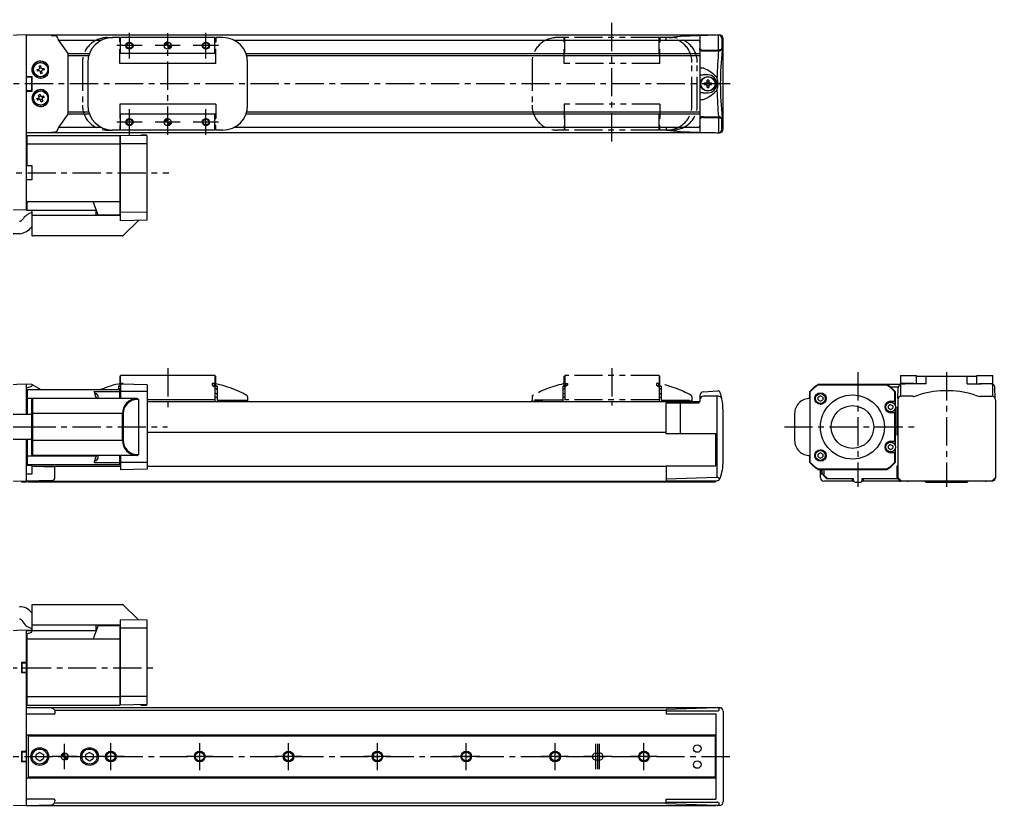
# Model space of a CAD drawing. Extents: x 0 to 839, y -8 to 442.
# Drawn here: x 290 to 839, y 0 to 442 of the extents above; entities that cross this region are included whole.
import ezdxf

# ---------------------------------------------------------------- set-up
doc = ezdxf.new("R2010")
doc.units = 0
doc.header["$LTSCALE"] = 0.5
doc.linetypes.add('CENTER', pattern=[50.8, 31.75, -6.35, 6.35, -6.35])
doc.linetypes.add('PHANTOM', pattern=[63.5, 31.75, -6.35, 6.35, -6.35, 6.35, -6.35])
for name, color, linetype in [('MSM_CENTER', 1, 'CENTER'), ('MSM_CONTINUOUS', 7, 'CONTINUOUS'), ('MSM_IMAGINARY', 6, 'PHANTOM'), ('MSM_NARROW', 5, 'CONTINUOUS')]:
    doc.layers.add(name, color=color, linetype=linetype)

# ---------------------------------------------------------------- blocks, each defined once
blk = doc.blocks.new('*U52')
at = {"layer": 'MSM_CONTINUOUS', "linetype": 'CONTINUOUS'}
for p, q in [((373.17, 427.34), (373.17, 426.72)), ((373.17, 426.72), (373.17, 426.17)), ((373.17, 426.17), (373.17, 425.72)), ((373.17, 425.72), (373.17, 425.44)), ((373.78, 425.44), (373.17, 425.34)), ((373.17, 425.34), (373.17, 425.44)), ((374.34, 425.72), (373.78, 425.44)), ((374.78, 426.17), (374.34, 425.72)), ((375.07, 426.72), (374.78, 426.17)), ((375.17, 427.34), (375.07, 426.72))]:
    blk.add_line(p, q, dxfattribs=at)
for points in [[(373.17, 427.34), (373.17, 426.72), (375.07, 426.72)], [(373.17, 426.72), (373.17, 426.17), (374.78, 426.17)], [(373.17, 426.17), (373.17, 425.72), (374.34, 425.72)], [(373.17, 425.72), (373.17, 425.44), (373.78, 425.44)]]:
    blk.add_solid(points, dxfattribs=at)
at = {"layer": 'MSM_CONTINUOUS', "linetype": 'CONTINUOUS', "extrusion": (0, 0, -1)}
for points in [[(-373.17, 427.34), (-375.17, 427.34), (-375.07, 426.72)], [(-373.17, 426.72), (-375.07, 426.72), (-374.78, 426.17)], [(-373.17, 426.17), (-374.78, 426.17), (-374.34, 425.72)], [(-373.17, 425.72), (-374.34, 425.72), (-373.78, 425.44)], [(-373.17, 425.44), (-373.78, 425.44), (-373.17, 425.34)]]:
    blk.add_solid(points, dxfattribs=at)
blk = doc.blocks.new('*U53')
at = {"layer": 'MSM_CONTINUOUS', "linetype": 'CONTINUOUS'}
for p, q in [((371.55, 428.52), (371.26, 427.96)), ((371.99, 428.96), (371.55, 428.52)), ((372.55, 429.25), (371.99, 428.96)), ((373.17, 429.34), (372.55, 429.25)), ((373.17, 429.25), (373.17, 429.34)), ((373.17, 429.25), (373.17, 428.96)), ((373.17, 428.96), (373.17, 428.52)), ((373.17, 428.52), (373.17, 427.96)), ((371.26, 427.96), (371.17, 427.34)), ((373.17, 427.96), (373.17, 427.34))]:
    blk.add_line(p, q, dxfattribs=at)
for points in [[(371.55, 428.52), (371.26, 427.96), (373.17, 427.96)], [(371.99, 428.96), (371.55, 428.52), (373.17, 428.52)], [(372.55, 429.25), (371.99, 428.96), (373.17, 428.96)], [(373.17, 429.34), (372.55, 429.25), (373.17, 429.25)], [(371.26, 427.96), (371.17, 427.34), (373.17, 427.34)]]:
    blk.add_solid(points, dxfattribs=at)
at = {"layer": 'MSM_CONTINUOUS', "linetype": 'CONTINUOUS', "extrusion": (0, 0, -1)}
for points in [[(-371.55, 428.52), (-373.17, 428.52), (-373.17, 427.96)], [(-371.99, 428.96), (-373.17, 428.96), (-373.17, 428.52)], [(-372.55, 429.25), (-373.17, 429.25), (-373.17, 428.96)], [(-371.26, 427.96), (-373.17, 427.96), (-373.17, 427.34)]]:
    blk.add_solid(points, dxfattribs=at)
blk = doc.blocks.new('*U54')
at = {"layer": 'MSM_CONTINUOUS', "linetype": 'CONTINUOUS'}
for p, q in [((371.26, 384.96), (371.17, 384.34)), ((371.55, 385.52), (371.26, 384.96)), ((371.99, 385.96), (371.55, 385.52)), ((372.55, 386.25), (371.99, 385.96)), ((373.17, 386.34), (372.55, 386.25)), ((373.17, 386.25), (373.17, 386.34)), ((373.17, 386.25), (373.17, 385.96)), ((373.17, 385.96), (373.17, 385.52)), ((373.17, 385.52), (373.17, 384.96)), ((373.17, 384.96), (373.17, 384.34))]:
    blk.add_line(p, q, dxfattribs=at)
for points in [[(371.26, 384.96), (371.17, 384.34), (373.17, 384.34)], [(371.55, 385.52), (371.26, 384.96), (373.17, 384.96)], [(371.99, 385.96), (371.55, 385.52), (373.17, 385.52)], [(372.55, 386.25), (371.99, 385.96), (373.17, 385.96)], [(373.17, 386.34), (372.55, 386.25), (373.17, 386.25)]]:
    blk.add_solid(points, dxfattribs=at)
at = {"layer": 'MSM_CONTINUOUS', "linetype": 'CONTINUOUS', "extrusion": (0, 0, -1)}
for points in [[(-371.26, 384.96), (-373.17, 384.96), (-373.17, 384.34)], [(-371.55, 385.52), (-373.17, 385.52), (-373.17, 384.96)], [(-371.99, 385.96), (-373.17, 385.96), (-373.17, 385.52)], [(-372.55, 386.25), (-373.17, 386.25), (-373.17, 385.96)]]:
    blk.add_solid(points, dxfattribs=at)
blk = doc.blocks.new('*U55')
at = {"layer": 'MSM_CONTINUOUS', "linetype": 'CONTINUOUS'}
for p, q in [((373.17, 384.34), (373.17, 383.72)), ((373.17, 383.72), (373.17, 383.17)), ((373.17, 383.17), (373.17, 382.72)), ((373.17, 382.72), (373.17, 382.44)), ((373.78, 382.44), (373.17, 382.34)), ((373.17, 382.34), (373.17, 382.44)), ((374.34, 382.72), (373.78, 382.44)), ((374.78, 383.17), (374.34, 382.72)), ((375.07, 383.72), (374.78, 383.17)), ((375.17, 384.34), (375.07, 383.72))]:
    blk.add_line(p, q, dxfattribs=at)
for points in [[(373.17, 384.34), (373.17, 383.72), (375.07, 383.72)], [(373.17, 383.72), (373.17, 383.17), (374.78, 383.17)], [(373.17, 383.17), (373.17, 382.72), (374.34, 382.72)], [(373.17, 382.72), (373.17, 382.44), (373.78, 382.44)]]:
    blk.add_solid(points, dxfattribs=at)
at = {"layer": 'MSM_CONTINUOUS', "linetype": 'CONTINUOUS', "extrusion": (0, 0, -1)}
for points in [[(-373.17, 384.34), (-375.17, 384.34), (-375.07, 383.72)], [(-373.17, 383.72), (-375.07, 383.72), (-374.78, 383.17)], [(-373.17, 383.17), (-374.78, 383.17), (-374.34, 382.72)], [(-373.17, 382.72), (-374.34, 382.72), (-373.78, 382.44)], [(-373.17, 382.44), (-373.78, 382.44), (-373.17, 382.34)]]:
    blk.add_solid(points, dxfattribs=at)
blk = doc.blocks.new('*U56')
at = {"layer": 'MSM_CONTINUOUS', "linetype": 'CONTINUOUS'}
for p, q in [((313.26, 28.12), (313.17, 27.5)), ((313.55, 28.68), (313.26, 28.12)), ((313.99, 29.12), (313.55, 28.68)), ((314.55, 29.4), (313.99, 29.12)), ((315.17, 29.5), (314.55, 29.4)), ((315.17, 29.4), (315.17, 29.5)), ((315.17, 29.4), (315.17, 29.12)), ((315.17, 29.12), (315.17, 28.68)), ((315.17, 28.68), (315.17, 28.12)), ((315.17, 28.12), (315.17, 27.5))]:
    blk.add_line(p, q, dxfattribs=at)
for points in [[(313.26, 28.12), (313.17, 27.5), (315.17, 27.5)], [(313.55, 28.68), (313.26, 28.12), (315.17, 28.12)], [(313.99, 29.12), (313.55, 28.68), (315.17, 28.68)], [(314.55, 29.4), (313.99, 29.12), (315.17, 29.12)], [(315.17, 29.5), (314.55, 29.4), (315.17, 29.4)]]:
    blk.add_solid(points, dxfattribs=at)
at = {"layer": 'MSM_CONTINUOUS', "linetype": 'CONTINUOUS', "extrusion": (0, 0, -1)}
for points in [[(-313.26, 28.12), (-315.17, 28.12), (-315.17, 27.5)], [(-313.55, 28.68), (-315.17, 28.68), (-315.17, 28.12)], [(-313.99, 29.12), (-315.17, 29.12), (-315.17, 28.68)], [(-314.55, 29.4), (-315.17, 29.4), (-315.17, 29.12)]]:
    blk.add_solid(points, dxfattribs=at)
blk = doc.blocks.new('*U57')
at = {"layer": 'MSM_CONTINUOUS', "linetype": 'CONTINUOUS'}
for p, q in [((315.17, 27.5), (315.17, 26.88)), ((317.17, 27.5), (317.07, 26.88)), ((315.17, 26.88), (315.17, 26.32)), ((315.17, 26.32), (315.17, 25.88)), ((315.17, 25.88), (315.17, 25.6)), ((315.78, 25.6), (315.17, 25.5)), ((315.17, 25.5), (315.17, 25.6)), ((316.34, 25.88), (315.78, 25.6)), ((316.78, 26.32), (316.34, 25.88)), ((317.07, 26.88), (316.78, 26.32))]:
    blk.add_line(p, q, dxfattribs=at)
for points in [[(315.17, 27.5), (315.17, 26.88), (317.07, 26.88)], [(315.17, 26.88), (315.17, 26.32), (316.78, 26.32)], [(315.17, 26.32), (315.17, 25.88), (316.34, 25.88)], [(315.17, 25.88), (315.17, 25.6), (315.78, 25.6)]]:
    blk.add_solid(points, dxfattribs=at)
at = {"layer": 'MSM_CONTINUOUS', "linetype": 'CONTINUOUS', "extrusion": (0, 0, -1)}
for points in [[(-315.17, 27.5), (-317.17, 27.5), (-317.07, 26.88)], [(-315.17, 26.88), (-317.07, 26.88), (-316.78, 26.32)], [(-315.17, 26.32), (-316.78, 26.32), (-316.34, 25.88)], [(-315.17, 25.88), (-316.34, 25.88), (-315.78, 25.6)], [(-315.17, 25.6), (-315.78, 25.6), (-315.17, 25.5)]]:
    blk.add_solid(points, dxfattribs=at)

msp = doc.modelspace()

# ---------------------------------------------------------------- linework, layer by layer
at = {"layer": 'MSM_CENTER'}
for p, q in [((623.17, 373.42), (623.17, 442.01)), ((351.67, 420.16), (351.67, 434.52)), ((373.17, 377.16), (373.17, 434.42)), ((394.67, 420.16), (394.67, 434.52)), ((358.85, 427.34), (344.49, 427.34)), ((380.25, 427.34), (366.09, 427.34)), ((401.85, 427.34), (387.49, 427.34)), ((689.64, 405.84), (270.25, 405.84)), ((351.67, 377.16), (351.67, 391.52)), ((394.67, 377.16), (394.67, 391.52)), ((358.85, 384.34), (344.49, 384.34)), ((380.25, 384.34), (366.09, 384.34)), ((401.85, 384.34), (387.49, 384.34)), ((268.87, 355.84), (373.79, 355.84)), ((373.17, 245.85), (373.17, 224.08)), ((623.17, 245.85), (623.17, 224.89)), ((761.45, 243.72), (761.45, 179.17)), ((811.45, 243.72), (811.45, 179.17)), ((268.87, 212.85), (372.99, 212.85)), ((720.17, 212.85), (795.65, 212.85)), ((266.33, 77.49), (366.5, 77.49)), ((315.17, 20.42), (315.17, 34.58)), ((341.17, 19.92), (341.17, 35.08)), ((391.17, 19.92), (391.17, 35.08)), ((441.17, 19.92), (441.17, 35.08)), ((491.17, 19.92), (491.17, 35.08)), ((541.17, 19.92), (541.17, 35.08)), ((591.17, 19.92), (591.17, 35.08)), ((614.17, 20.42), (614.17, 34.58)), ((615.17, 20.42), (615.17, 34.58)), ((616.17, 20.42), (616.17, 34.58)), ((641.17, 19.92), (641.17, 35.08)), ((267.12, 27.5), (689.69, 27.5)), ((322.25, 27.5), (308.09, 27.5)), ((348.75, 27.5), (333.59, 27.5)), ((398.75, 27.5), (383.59, 27.5)), ((448.75, 27.5), (433.59, 27.5)), ((498.75, 27.5), (483.59, 27.5)), ((548.75, 27.5), (533.59, 27.5)), ((598.75, 27.5), (583.59, 27.5)), ((621.25, 27.5), (607.09, 27.5)), ((623.25, 27.5), (609.09, 27.5)), ((648.75, 27.5), (633.59, 27.5))]:
    msp.add_line(p, q, dxfattribs=at)
at = {"layer": 'MSM_CONTINUOUS'}
for p, q in [((293.67, 433.34), (274.63, 432.84)), ((293.67, 433.34), (681.67, 433.34)), ((307.63, 432.98), (293.67, 433.34)), ((293.67, 334.83), (293.67, 433.34)), ((307.63, 432.98), (309.63, 432.83)), ((311.77, 430.34), (311.92, 430.01)), ((311.77, 430.34), (335.86, 430.34)), ((311.92, 430.01), (317.04, 422.84)), ((346.17, 431.84), (342.17, 431.84)), ((346.17, 429.34), (346.17, 431.84)), ((346.17, 430.34), (346.67, 430.34)), ((346.67, 429.34), (346.17, 429.34)), ((399.67, 431.84), (346.67, 431.84)), ((346.67, 422.84), (346.67, 431.84)), ((399.67, 422.84), (399.67, 431.84)), ((399.67, 430.34), (400.17, 430.34)), ((400.17, 429.34), (399.67, 429.34)), ((404.17, 431.84), (400.17, 431.84)), ((400.17, 431.84), (400.17, 429.34)), ((410.47, 430.34), (671.67, 430.34)), ((653.67, 431.93), (661.67, 432.63)), ((653.67, 430.34), (653.67, 431.93)), ((661.67, 432.63), (682.17, 433.34)), ((672.67, 433.01), (672.67, 378.67)), ((681.67, 433.34), (681.67, 433.33)), ((682.17, 433.34), (683.06, 433.34)), ((683.06, 433.34), (683.67, 433.34)), ((683.06, 424.85), (683.06, 433.34)), ((685.02, 431.34), (685.02, 425.67)), ((685.67, 380.34), (685.67, 431.34)), ((346.17, 417.34), (346.17, 425.34)), ((346.17, 425.34), (346.67, 425.34)), ((399.67, 425.34), (400.17, 425.34)), ((400.17, 417.34), (400.17, 425.34)), ((672.67, 424.97), (672.67, 425.67)), ((674.67, 424.84), (682.93, 424.84)), ((674.67, 424.45), (683.02, 424.45)), ((682.93, 424.84), (683.06, 424.85)), ((683.11, 424.45), (683.02, 424.45)), ((317.04, 422.84), (329.09, 422.84)), ((317.05, 422.84), (317.05, 388.84)), ((317.06, 422.84), (317.06, 417.84)), ((317.06, 421.84), (328.75, 421.84)), ((317.07, 417.84), (317.06, 417.84)), ((317.07, 417.84), (317.07, 393.84)), ((328.17, 417.84), (328.17, 393.84)), ((400.17, 422.84), (346.17, 422.84)), ((417.24, 422.84), (672.67, 422.84)), ((417.58, 421.84), (672.67, 421.84)), ((418.17, 393.84), (418.17, 417.84)), ((299.56, 413.98), (301.06, 414.25)), ((301.25, 413.24), (299.75, 412.96)), ((300.69, 413.14), (300.5, 414.15)), ((300.78, 415.76), (301.06, 414.25)), ((300.96, 414.82), (301.97, 415.01)), ((301.25, 413.24), (301.53, 411.74)), ((302.37, 412.87), (301.36, 412.68)), ((302.08, 414.44), (301.8, 415.95)), ((302.08, 414.44), (303.58, 414.72)), ((303.77, 413.71), (302.27, 413.43)), ((302.55, 411.93), (302.27, 413.43)), ((302.64, 414.55), (302.83, 413.54)), ((306.19, 412.4), (306.19, 415.28)), ((400.17, 417.34), (346.17, 417.34)), ((293.67, 409.97), (296.92, 409.97)), ((293.67, 409.84), (296.67, 409.84)), ((296.67, 409.84), (296.79, 409.97)), ((296.67, 409.84), (296.67, 401.84)), ((296.79, 401.71), (296.79, 409.97)), ((296.92, 401.71), (296.92, 409.97)), ((672.67, 410.84), (674.49, 410.84)), ((677.17, 410.84), (674.49, 410.84)), ((676.65, 406.36), (676.65, 407.89)), ((676.65, 406.93), (677.68, 406.93)), ((677.68, 407.89), (677.68, 406.36)), ((296.67, 401.84), (293.67, 401.84)), ((293.67, 401.71), (296.92, 401.71)), ((296.67, 401.84), (296.79, 401.71)), ((675.12, 406.36), (676.65, 406.36)), ((676.65, 405.33), (675.12, 405.33)), ((676.08, 405.33), (676.08, 406.36)), ((676.65, 403.8), (676.65, 405.33)), ((677.68, 404.75), (676.65, 404.75)), ((677.68, 406.36), (679.21, 406.36)), ((679.21, 405.33), (677.68, 405.33)), ((677.68, 405.33), (677.68, 403.8)), ((678.25, 406.36), (678.25, 405.33)), ((299.58, 397.53), (300.99, 398.12)), ((301.39, 397.17), (299.98, 396.58)), ((300.99, 398.12), (300.4, 399.53)), ((300.86, 396.95), (300.46, 397.9)), ((300.77, 398.65), (301.72, 399.05)), ((301.35, 399.93), (301.94, 398.52)), ((301.98, 395.76), (301.39, 397.17)), ((302.56, 397.04), (301.61, 396.64)), ((301.94, 398.52), (303.35, 399.1)), ((303.75, 398.15), (302.34, 397.57)), ((302.34, 397.57), (302.93, 396.16)), ((302.47, 398.74), (302.87, 397.79)), ((306.19, 396.56), (306.19, 399.13)), ((674.49, 400.84), (672.67, 400.84)), ((674.49, 400.84), (677.17, 400.84)), ((317.06, 393.84), (317.06, 388.84)), ((317.06, 393.84), (317.07, 393.84)), ((400.17, 394.34), (346.17, 394.34)), ((346.17, 394.34), (346.17, 386.34)), ((400.17, 394.34), (400.17, 386.34)), ((317.04, 388.84), (311.92, 381.68)), ((329.09, 388.84), (317.04, 388.84)), ((317.06, 389.04), (317.05, 389.04)), ((328.75, 389.84), (317.06, 389.84)), ((400.17, 388.84), (346.17, 388.84)), ((346.17, 386.34), (346.67, 386.34)), ((346.67, 379.84), (346.67, 388.84)), ((399.67, 379.84), (399.67, 388.84)), ((399.67, 386.34), (400.17, 386.34)), ((672.67, 388.84), (417.24, 388.84)), ((672.67, 389.84), (417.58, 389.84)), ((596.67, 388.84), (596.17, 388.84)), ((650.17, 388.84), (649.67, 388.84)), ((674.67, 387.23), (683.02, 387.23)), ((674.67, 386.84), (682.93, 386.84)), ((682.93, 386.84), (683.06, 386.84)), ((682.93, 386.84), (683.06, 386.84)), ((683.11, 387.23), (683.02, 387.23)), ((683.06, 386.84), (683.06, 378.34)), ((685.02, 380.34), (685.02, 386.01)), ((335.86, 381.34), (311.72, 381.34)), ((346.17, 379.84), (342.17, 379.84)), ((346.67, 382.34), (346.17, 382.34)), ((346.17, 382.34), (346.17, 379.84)), ((346.67, 381.34), (346.17, 381.34)), ((399.67, 379.84), (346.67, 379.84)), ((400.17, 382.34), (399.67, 382.34)), ((400.17, 381.34), (399.67, 381.34)), ((400.17, 379.84), (400.17, 382.34)), ((404.17, 379.84), (400.17, 379.84)), ((671.67, 381.34), (410.47, 381.34)), ((653.67, 381.34), (653.67, 379.76)), ((653.67, 379.76), (661.67, 379.06)), ((661.67, 379.06), (682.17, 378.34)), ((293.67, 378.34), (307.72, 378.71)), ((681.67, 378.34), (293.67, 378.34)), ((294.17, 376.84), (293.67, 376.34)), ((294.17, 359.84), (294.17, 376.84)), ((294.17, 376.84), (346.17, 376.84)), ((307.72, 378.71), (309.63, 378.85)), ((346.17, 376.84), (346.17, 332.04)), ((346.67, 376.34), (346.17, 376.84)), ((361.67, 376.58), (346.67, 376.84)), ((346.67, 328.84), (346.67, 376.84)), ((358.17, 376.69), (358.17, 377.09)), ((358.17, 377.09), (361.17, 377.09)), ((361.17, 376.63), (361.17, 377.09)), ((361.67, 329.1), (361.67, 376.58)), ((681.67, 378.34), (681.67, 378.36)), ((682.17, 378.34), (683.06, 378.34)), ((683.06, 378.34), (683.67, 378.34)), ((294.17, 372.01), (293.67, 371.84)), ((294.17, 372.01), (346.17, 372.01)), ((346.67, 371.84), (346.17, 372.01)), ((361.67, 372.04), (346.67, 372.12)), ((293.67, 359.84), (296.67, 359.84)), ((296.67, 359.84), (296.67, 351.84)), ((296.67, 351.84), (293.67, 351.84)), ((293.67, 334.83), (274.63, 335.33)), ((294.17, 339.68), (293.67, 339.85)), ((293.67, 335.34), (294.17, 334.84)), ((294.17, 334.84), (294.17, 339.68)), ((294.17, 339.68), (346.17, 339.68)), ((334.07, 332.04), (331.29, 339.68)), ((346.17, 339.68), (346.67, 339.85)), ((293.67, 334.83), (294.17, 334.84)), ((294.17, 334.84), (333.05, 334.84)), ((296.67, 334.34), (296.67, 320.84)), ((346.67, 331.83), (297.17, 331.83)), ((332.67, 334.84), (332.67, 331.83)), ((346.17, 332.04), (334.07, 332.04)), ((346.67, 332.54), (346.17, 332.04)), ((361.67, 333.64), (346.67, 333.56)), ((361.67, 329.1), (346.67, 328.84)), ((348.14, 320.49), (356.67, 329.02)), ((289.94, 321.54), (266.5, 321.54)), ((347.78, 320.34), (297.17, 320.34)), ((399.67, 241.85), (346.67, 241.85)), ((346.67, 237.27), (346.67, 241.85)), ((399.67, 241.85), (399.67, 237.27)), ((785.45, 241.85), (785.45, 230.09)), ((785.45, 241.85), (794.45, 241.85)), ((794.45, 237.17), (794.45, 241.85)), ((828.45, 241.35), (828.45, 241.85)), ((828.45, 241.85), (837.45, 241.85)), ((837.45, 230.09), (837.45, 241.85)), ((293.67, 236.85), (274.63, 236.35)), ((296.67, 236.77), (293.67, 236.85)), ((293.67, 219.85), (293.67, 236.85)), ((296.67, 236.77), (296.67, 235.85)), ((297.54, 236.34), (301.86, 233.85)), ((346.67, 241.35), (346.17, 241.35)), ((346.17, 241.35), (346.17, 235.64)), ((348.17, 237.35), (346.67, 237.35)), ((346.67, 236.85), (346.67, 228.85)), ((361.67, 236.59), (346.67, 236.85)), ((361.67, 236.59), (346.67, 236.85)), ((347.07, 237.12), (347.07, 236.84)), ((348.17, 236.82), (348.17, 237.35)), ((361.67, 236.59), (361.67, 189.11)), ((399.67, 237.35), (398.17, 237.35)), ((398.17, 237.35), (398.17, 236.35)), ((398.17, 236.35), (399.67, 235.48)), ((399.27, 237.12), (399.27, 236.64)), ((400.17, 241.35), (399.67, 241.35)), ((400.17, 235.64), (400.17, 241.35)), ((739.18, 236.85), (785.45, 236.85)), ((739.26, 236.59), (739.18, 236.85)), ((739.26, 236.59), (777.65, 236.59)), ((777.65, 236.59), (777.73, 236.85)), ((792.95, 237.35), (785.45, 237.35)), ((785.45, 236.35), (785.47, 236.35)), ((786.45, 237.17), (787.95, 237.17)), ((787.95, 237.17), (787.95, 237.32)), ((787.95, 237.32), (791.95, 237.32)), ((791.95, 237.32), (791.95, 237.31)), ((791.95, 237.31), (791.95, 237.17)), ((799.95, 237.17), (791.95, 237.17)), ((792.95, 237.17), (792.95, 237.35)), ((794.45, 241.35), (828.45, 241.35)), ((799.95, 237.17), (799.95, 241.35)), ((822.95, 237.17), (822.95, 241.35)), ((822.95, 237.17), (830.95, 237.17)), ((828.45, 237.17), (828.45, 241.35)), ((829.95, 237.35), (837.45, 237.35)), ((829.95, 237.17), (829.95, 237.35)), ((830.95, 237.32), (830.95, 237.31)), ((830.95, 237.32), (834.95, 237.32)), ((830.95, 237.31), (830.95, 237.17)), ((834.95, 237.31), (834.95, 237.32)), ((834.95, 237.17), (834.95, 237.31)), ((836.45, 237.17), (834.95, 237.17)), ((837.43, 236.35), (837.45, 236.35)), ((293.67, 234.85), (296.67, 235.85)), ((293.67, 233.35), (294.17, 233.85)), ((294.17, 233.85), (346.17, 233.85)), ((294.17, 233.85), (294.17, 219.85)), ((331.72, 232.86), (346.17, 232.86)), ((331.72, 232.86), (332.01, 232.31)), ((332.01, 232.31), (332.32, 231.92)), ((332.32, 231.92), (332.65, 231.69)), ((332.65, 231.69), (333.18, 231.62)), ((346.17, 235.85), (345.42, 235.85)), ((345.42, 235.85), (345.42, 233.85)), ((346.67, 233.35), (346.17, 233.85)), ((346.17, 228.85), (346.17, 233.85)), ((346.67, 232.49), (346.17, 232.86)), ((346.67, 233.35), (346.66, 233.35)), ((346.67, 233.35), (346.66, 233.35)), ((361.67, 232.74), (346.67, 232.85)), ((399.67, 235.74), (399.67, 227.15)), ((400.17, 231.65), (399.67, 231.83)), ((400.92, 235.85), (400.17, 235.85)), ((400.92, 235.85), (400.92, 227.85)), ((674.49, 232.55), (682.75, 233.27)), ((734.45, 228.85), (734.45, 232.84)), ((734.72, 232.74), (734.45, 232.84)), ((734.72, 192.95), (734.72, 232.74)), ((779.75, 235.35), (784.31, 235.35)), ((782.19, 232.74), (782.45, 232.85)), ((782.19, 232.74), (782.19, 227.35)), ((782.45, 232.85), (782.45, 225.24)), ((784.09, 228.88), (784.24, 234.9)), ((838.81, 228.88), (838.65, 234.9)), ((293.67, 228.84), (294.17, 229.01)), ((294.17, 229.01), (333.05, 229.01)), ((296.67, 197.35), (296.67, 228.35)), ((297.17, 228.85), (297.17, 196.85)), ((355.78, 228.85), (297.17, 228.85)), ((333.05, 229.01), (333.05, 228.85)), ((333.05, 229.01), (333.05, 228.85)), ((355.78, 228.85), (355.95, 228.85)), ((356.67, 228.35), (356.14, 228.35)), ((356.67, 228.35), (356.67, 197.35)), ((399.67, 228.15), (361.67, 228.15)), ((361.67, 227.15), (672.62, 227.15)), ((399.67, 229.65), (400.92, 229.65)), ((400.92, 227.85), (418.08, 227.85)), ((418.17, 227.35), (416.17, 227.35)), ((418.08, 227.35), (418.08, 227.85)), ((418.17, 229.77), (418.17, 227.35)), ((653.67, 208.95), (653.67, 226.45)), ((653.67, 226.45), (671.67, 226.45)), ((661.67, 208.95), (661.67, 226.45)), ((672.67, 230.56), (672.67, 227.45)), ((683.06, 230.15), (674.67, 230.15)), ((682.17, 228.15), (682.17, 184.52)), ((734.62, 197.35), (734.62, 228.35)), ((740.46, 230.33), (739.18, 229.59)), ((739.18, 228.11), (739.18, 229.59)), ((739.18, 228.11), (740.46, 227.37)), ((740.38, 225.6), (740.38, 225.65)), ((740.38, 225.65), (741.02, 225.65)), ((740.46, 230.33), (741.74, 229.59)), ((740.46, 227.37), (741.74, 228.11)), ((741.74, 229.59), (741.74, 228.11)), ((779.95, 225.58), (778.67, 224.84)), ((779.95, 227.35), (782.25, 227.35)), ((779.95, 225.58), (781.23, 224.84)), ((782.25, 227.35), (782.25, 225.61)), ((783.95, 228.15), (783.95, 184.61)), ((792.45, 230.15), (785.95, 230.15)), ((792.84, 229.76), (792.45, 230.15)), ((830.06, 229.76), (830.45, 230.15)), ((830.45, 230.15), (836.95, 230.15)), ((838.95, 228.15), (838.95, 184.35)), ((296.67, 219.85), (266.23, 219.85)), ((296.67, 220.35), (297.17, 220.35)), ((347.78, 220.35), (297.17, 220.35)), ((348.14, 220.35), (347.78, 220.35)), ((347.78, 205.35), (347.78, 220.35)), ((348.14, 220.35), (347.78, 220.35)), ((348.14, 220.35), (348.14, 205.35)), ((685.67, 193.65), (685.67, 222.15)), ((725.95, 220.35), (725.95, 205.35)), ((778.67, 223.36), (778.67, 224.84)), ((778.67, 223.36), (779.95, 222.62)), ((779.95, 222.62), (781.23, 223.36)), ((782.25, 220.85), (779.95, 220.85)), ((781.23, 224.84), (781.23, 223.36)), ((782.19, 220.85), (782.19, 204.85)), ((782.25, 222.59), (782.25, 220.85)), ((782.45, 222.95), (782.45, 202.74)), ((783.45, 223.85), (783.45, 208.35)), ((783.95, 223.85), (783.45, 223.85)), ((783.48, 223.65), (783.95, 223.65)), ((783.45, 217.85), (783.88, 217.42)), ((783.88, 217.42), (783.45, 217.42)), ((783.45, 215.28), (783.88, 215.28)), ((783.45, 214.85), (783.88, 215.28)), ((783.88, 215.28), (783.88, 217.42)), ((266.72, 212.85), (296.67, 212.85)), ((361.67, 209.85), (653.67, 209.85)), ((681.67, 208.95), (653.67, 208.95)), ((681.67, 190.95), (681.67, 208.95)), ((296.67, 205.85), (267.42, 205.85)), ((293.67, 181.85), (293.67, 205.85)), ((294.17, 205.85), (294.17, 191.85)), ((347.78, 205.35), (296.67, 205.35)), ((348.14, 205.35), (347.78, 205.35)), ((779.95, 204.85), (782.25, 204.85)), ((782.25, 204.85), (782.25, 203.11)), ((783.45, 208.35), (783.95, 208.35)), ((783.95, 208.65), (783.65, 208.35)), ((740.46, 198.33), (739.18, 197.59)), ((740.38, 200.05), (740.38, 200.1)), ((740.38, 200.05), (741.02, 200.05)), ((740.46, 198.33), (741.74, 197.59)), ((779.95, 203.08), (778.67, 202.34)), ((778.67, 200.86), (778.67, 202.34)), ((778.67, 200.86), (779.95, 200.12)), ((779.95, 203.08), (781.23, 202.34)), ((779.95, 200.12), (781.23, 200.86)), ((782.25, 198.35), (779.95, 198.35)), ((781.23, 202.34), (781.23, 200.86)), ((782.19, 198.35), (782.19, 192.95)), ((782.25, 200.09), (782.25, 198.35)), ((782.45, 200.45), (782.45, 192.85)), ((293.67, 196.86), (294.17, 196.68)), ((294.17, 191.85), (293.67, 192.35)), ((294.17, 196.68), (333.05, 196.68)), ((346.67, 196.85), (297.17, 196.85)), ((331.72, 192.83), (332.01, 193.38)), ((331.72, 192.83), (346.17, 192.83)), ((332.01, 193.38), (332.32, 193.78)), ((332.32, 193.78), (332.65, 194)), ((332.65, 194), (333.18, 194.07)), ((333.05, 196.85), (333.05, 196.68)), ((346.17, 191.85), (346.17, 196.85)), ((346.17, 192.83), (346.67, 193.21)), ((346.17, 191.85), (346.67, 192.35)), ((346.66, 192.34), (346.67, 192.34)), ((346.67, 196.85), (346.67, 188.85)), ((355.95, 196.85), (346.67, 196.85)), ((361.67, 192.95), (346.67, 192.85)), ((356.14, 197.35), (356.67, 197.35)), ((734.45, 192.86), (734.45, 196.85)), ((734.72, 192.95), (734.45, 192.86)), ((739.18, 196.11), (739.18, 197.59)), ((739.18, 196.11), (740.46, 195.37)), ((740.46, 195.37), (741.74, 196.11)), ((741.74, 197.59), (741.74, 196.11)), ((782.19, 192.95), (782.45, 192.85)), ((293.67, 191.76), (346.67, 191.76)), ((293.67, 191.35), (296.67, 191.35)), ((294.17, 191.85), (346.17, 191.85)), ((296.67, 191.35), (296.67, 186.35)), ((296.67, 190.85), (346.67, 190.85)), ((309.67, 190.23), (296.67, 190.57)), ((309.67, 183.85), (309.67, 190.23)), ((361.67, 189.11), (346.67, 188.85)), ((361.67, 190.85), (653.67, 190.85)), ((653.67, 190.95), (681.67, 190.95)), ((653.67, 190.95), (653.67, 182.65)), ((739.26, 189.11), (739.18, 188.85)), ((777.73, 188.85), (739.18, 188.85)), ((777.65, 189.11), (739.26, 189.11)), ((740.45, 184.35), (740.45, 188.85)), ((740.53, 188.85), (740.53, 186.35)), ((741.45, 186.35), (741.45, 188.85)), ((742.45, 188.85), (742.45, 185.85)), ((777.65, 189.11), (777.73, 188.85)), ((783.95, 190.85), (783.45, 190.85)), ((783.45, 190.85), (783.45, 183.85)), ((783.95, 190.65), (783.75, 190.85)), ((274.63, 182.85), (293.67, 182.35)), ((291.17, 181.85), (291.17, 182.41)), ((293.67, 181.85), (291.17, 181.85)), ((296.67, 186.35), (293.67, 186.35)), ((307.83, 182.72), (293.67, 182.35)), ((293.67, 182.35), (681.67, 182.35)), ((294.67, 181.85), (294.67, 182.35)), ((681.17, 181.85), (294.67, 181.85)), ((682.16, 184.52), (653.67, 183.52)), ((653.67, 182.65), (682.18, 182.65)), ((681.17, 182.35), (681.17, 181.85)), ((681.67, 182.35), (681.67, 182.65)), ((742.45, 186.35), (740.45, 186.35)), ((741.95, 186.35), (741.95, 185.85)), ((742.02, 185.92), (741.95, 185.85)), ((743.95, 183.85), (741.95, 185.85)), ((742.02, 185.92), (742.02, 186.35)), ((742.02, 185.92), (744.02, 183.92)), ((742.45, 185.85), (744.45, 183.85)), ((758.4, 182.35), (742.45, 182.35)), ((743.95, 183.85), (744.02, 183.92)), ((743.95, 183.85), (758.95, 183.85)), ((744.02, 183.92), (744.38, 183.92)), ((758.4, 183.85), (758.4, 182.35)), ((758.45, 182.42), (758.4, 182.35)), ((758.45, 183.85), (758.45, 182.42)), ((759.05, 182.42), (758.45, 182.42)), ((758.95, 183.85), (758.95, 182.85)), ((759.95, 181.85), (762.95, 181.85)), ((764.45, 182.42), (763.85, 182.42)), ((763.95, 183.85), (784.01, 183.85)), ((763.95, 182.85), (763.95, 183.85)), ((764.45, 183.85), (764.45, 182.42)), ((764.49, 182.35), (764.45, 182.42)), ((764.49, 182.35), (764.49, 183.85)), ((799.45, 182.35), (764.49, 182.35)), ((783.45, 184.35), (784.01, 183.85)), ((783.95, 184.61), (783.95, 184.52)), ((783.95, 184.52), (785.82, 182.65)), ((785.82, 182.65), (837.08, 182.65)), ((787.45, 182.35), (787.45, 182.65)), ((799.45, 182.25), (799.45, 182.65)), ((799.85, 181.85), (799.45, 182.25)), ((799.85, 181.85), (823.05, 181.85)), ((823.45, 182.25), (823.05, 181.85)), ((823.45, 182.25), (823.45, 182.65)), ((836.95, 182.35), (823.45, 182.35)), ((835.45, 182.65), (835.45, 182.35)), ((837.08, 182.65), (838.95, 184.52)), ((296.67, 112.49), (296.67, 98.49)), ((297.08, 112.99), (347.78, 112.99)), ((297.17, 113), (347.78, 113)), ((356.66, 104.31), (348.13, 112.84)), ((361.67, 104.23), (346.67, 104.49)), ((346.67, 56.49), (346.67, 104.49)), ((346.67, 101.49), (297.17, 101.49)), ((334.07, 101.29), (331.29, 93.65)), ((332.67, 101.49), (332.67, 98.49)), ((334.07, 101.29), (346.17, 101.29)), ((344.77, 101.29), (344.77, 101.49)), ((346.17, 101.29), (346.67, 100.79)), ((346.17, 101.29), (346.17, 56.49)), ((361.67, 99.69), (346.67, 99.77)), ((361.67, 56.75), (361.67, 104.23)), ((293.67, 98.5), (274.63, 98)), ((293.67, 0), (293.67, 98.5)), ((296.67, 98.42), (293.67, 98.5)), ((293.67, 96.5), (296.67, 97.5)), ((293.67, 93.48), (294.17, 93.65)), ((294.05, 98.49), (333.05, 98.49)), ((294.16, 98.49), (294.17, 98.49)), ((294.17, 56.49), (294.17, 96.67)), ((294.17, 93.65), (346.17, 93.65)), ((296.67, 97.5), (296.67, 98.42)), ((346.67, 93.48), (346.17, 93.65)), ((291.07, 80.5), (293.67, 80.55)), ((291.07, 74.5), (291.07, 80.5)), ((291.07, 79.99), (291.17, 79.99)), ((291.17, 80.5), (291.17, 74.5)), ((293.67, 80), (291.17, 80)), ((291.17, 74.99), (291.07, 74.99)), ((293.67, 74.45), (291.07, 74.5)), ((291.17, 75), (293.67, 75)), ((293.67, 61.5), (294.17, 61.33)), ((294.17, 61.33), (346.17, 61.33)), ((346.67, 61.5), (346.17, 61.33)), ((361.67, 61.29), (346.67, 61.21)), ((294.17, 56.49), (293.67, 56.99)), ((681.67, 55), (293.67, 55)), ((307.92, 54.63), (293.67, 55)), ((294.17, 56.49), (346.17, 56.49)), ((346.67, 56.99), (346.17, 56.49)), ((361.67, 56.75), (346.67, 56.49)), ((358.17, 56.24), (358.17, 56.69)), ((361.17, 56.24), (358.17, 56.24)), ((361.17, 56.24), (361.17, 56.74)), ((682.16, 55), (653.67, 54)), ((681.67, 54.98), (681.67, 55)), ((682.17, 55), (682.16, 55)), ((683.67, 55), (682.17, 55)), ((293.67, 51.5), (309.67, 51.5)), ((653.67, 53.5), (309.67, 53.5)), ((309.67, 53.5), (309.67, 51.5)), ((653.67, 54), (653.67, 51.5)), ((653.67, 53.13), (682.18, 53.13)), ((653.67, 51.5), (681.67, 51.5)), ((681.67, 51.5), (681.67, 3.5)), ((685.67, 53), (685.67, 2)), ((681.67, 39.5), (293.67, 39.5)), ((294.67, 39.5), (294.67, 15.5)), ((294.67, 39.1), (681.17, 39.1)), ((681.17, 39.5), (681.17, 15.5)), ((291.07, 30.5), (293.67, 30.55)), ((291.07, 24.5), (291.07, 30.5)), ((291.17, 30.5), (291.17, 24.5)), ((293.67, 30), (291.17, 30)), ((301.17, 29.86), (299.12, 28.68)), ((299.12, 26.32), (299.12, 28.68)), ((301.17, 29.86), (303.21, 28.68)), ((303.21, 28.68), (303.21, 26.32)), ((329.17, 29.86), (327.12, 28.68)), ((327.12, 26.32), (327.12, 28.68)), ((329.17, 29.86), (331.21, 28.68)), ((331.21, 28.68), (331.21, 26.32)), ((614.17, 29.5), (616.17, 29.5)), ((293.67, 24.45), (291.07, 24.5)), ((291.17, 25), (293.67, 25)), ((299.12, 26.32), (301.17, 25.14)), ((301.17, 25.14), (303.21, 26.32)), ((327.12, 26.32), (329.17, 25.14)), ((329.17, 25.14), (331.21, 26.32)), ((616.17, 25.5), (614.17, 25.5)), ((293.67, 15.5), (681.67, 15.5)), ((681.17, 15.9), (294.67, 15.9)), ((274.63, 0.5), (293.67, 0)), ((309.47, 3.5), (293.67, 3.5)), ((293.67, 0), (307.72, 0.37)), ((293.67, 0), (681.67, 0)), ((309.47, 3.5), (309.67, 2.63)), ((309.47, 1.5), (653.67, 1.5)), ((309.67, 2.37), (309.67, 2.63)), ((653.67, 3.5), (681.67, 3.5)), ((653.67, 1), (653.67, 3.5)), ((653.67, 1.87), (682.18, 1.87)), ((682.16, 0), (653.67, 1)), ((681.67, 0.02), (681.67, 0)), ((682.17, 0), (682.16, 0)), ((683.67, 0), (682.17, 0))]:
    msp.add_line(p, q, dxfattribs=at)
for centre, radius in [((351.67, 427.34), 1.62), ((373.17, 427.34), 2), ((394.67, 427.34), 1.62), ((301.67, 413.84), 4.15), ((301.67, 413.84), 4), ((677.17, 405.84), 4.15), ((677.17, 405.84), 4), ((301.67, 397.84), 4.15), ((301.67, 397.84), 4), ((351.67, 384.34), 1.62), ((373.17, 384.34), 2), ((394.67, 384.34), 1.62), ((740.46, 228.85), 3.25), ((740.46, 228.85), 2.75), ((758.46, 212.85), 18), ((779.95, 224.1), 2.75), ((758.46, 212.85), 12), ((779.95, 201.6), 2.75), ((740.46, 196.85), 3.25), ((740.46, 196.85), 2.75), ((671.17, 32), 2.1), ((301.17, 27.5), 5), ((301.17, 27.5), 4.25), ((315.17, 27.5), 2), ((329.17, 27.5), 5), ((329.17, 27.5), 4.25), ((341.17, 27.5), 2.46), ((391.17, 27.5), 2.46), ((441.17, 27.5), 2.46), ((491.17, 27.5), 2.46), ((541.17, 27.5), 2.46), ((591.17, 27.5), 2.46), ((641.17, 27.5), 2.46), ((671.17, 23), 2.1)]:
    msp.add_circle(centre, radius, dxfattribs=at)
for centre, radius, start, end in [((309.55, 430.82), 2.01, 5.0183, 87.7799), ((313.03, 431.12), 1.48, 184.7116, 211.5732), ((342.17, 417.84), 14, 90, 180), ((404.17, 417.84), 14, 0, 90), ((671.67, 429.34), 1, 359.9986, 90.0006), ((683.04, 431.36), 1.98, 359.4211, 89.4095), ((683.67, 431.34), 2, 0.0005, 89.9997), ((674.35, 426.91), 2.09, 216.2974, 278.7025), ((674.21, 427.08), 2.67, 234.5409, 279.7152), ((953.12, 401.66), 270.97, 175.1754, 178.3805), ((653.67, 418.26), 30, 11.9156, 12.6812), ((683.06, 427.6), 2.75, 270.0714, 315.4882), ((683.18, 428.96), 4.5, 269.1252, 296.2792), ((858.15, 405.84), 174.02, 173.7069, 186.2931), ((657.41, 419.66), 28.26, 10.7272, 12.2855), ((301.59, 413.84), 4.82, 17.399, 165.9082), ((301.67, 413.84), 4.75, 17.6548, 342.3452), ((301.48, 413.84), 4.71, 165.5719, 194.427), ((301.59, 413.84), 4.82, 194.0905, 342.6011), ((321.78, 417.59), 22.51, 189.2387, 191.8607), ((305.41, 393.74), 22.49, 99.2377, 101.8614), ((297.92, 433.95), 22.5, 279.238, 281.8615), ((281.56, 410.1), 22.5, 9.2379, 11.8615), ((672.81, 414.42), 0.183, 105.3444, 141.2178), ((673.52, 410.36), 4.3, 95.6786, 100.1228), ((673.88, 408.85), 5.85, 92.9714, 97.784), ((674.85, 386.29), 28.43, 90.7241, 92.5638), ((674.48, 414.28), 0.429, 64.4399, 88.585), ((665.92, 394.2), 22.26, 42.7918, 66.8738), ((677.17, 385.4), 22.5, 88.6882, 91.3118), ((677.17, 405.84), 5, 270, 90), ((670.66, 405.84), 12.1, 343.3009, 16.6989), ((301.59, 397.84), 4.77, 15.6129, 168.2942), ((301.67, 397.84), 4.7, 15.8427, 344.1573), ((665.92, 417.49), 22.26, 293.1262, 317.2082), ((697.68, 405.84), 22.56, 178.6921, 181.3079), ((677.17, 426.3), 22.51, 268.6889, 271.3111), ((656.69, 405.84), 22.52, 358.6899, 1.3101), ((949.34, 409.81), 267.19, 181.5967, 184.8472), ((301.86, 397.84), 5.04, 168.9192, 191.0821), ((301.59, 397.84), 4.77, 191.7075, 344.387), ((320.54, 405.72), 22.5, 201.3441, 203.9675), ((309.54, 378.97), 22.5, 111.3441, 113.9674), ((293.79, 416.72), 22.51, 291.3444, 293.9668), ((282.8, 389.97), 22.49, 21.3433, 23.9675), ((672.85, 397.33), 0.251, 222.8365, 272.4963), ((674.4, 408.8), 11.82, 262.5374, 270.46), ((674.46, 397.47), 0.493, 273.0178, 293.9573), ((342.17, 393.84), 14, 180, 270), ((404.17, 393.84), 14, 270, 0), ((674.26, 384.42), 2.85, 81.7683, 123.9754), ((674.36, 384.74), 2.12, 81.8774, 143.1225), ((653.67, 393.43), 30, 347.3188, 348.0844), ((683.05, 384.07), 2.77, 44.6675, 89.7729), ((683.17, 382.7), 4.53, 63.8001, 90.7962), ((657.34, 392.04), 28.33, 347.7162, 349.2707), ((309.55, 380.86), 2.01, 272.2217, 354.9801), ((313.55, 380.52), 2.01, 157.2793, 175.0532), ((313.52, 380.53), 1.97, 144.4536, 157.3178), ((671.67, 382.34), 1, 269.9994, 0.0013), ((683.04, 380.32), 1.98, 270.5905, 0.5789), ((683.67, 380.34), 2, 270.0003, 359.9996), ((289.79, 330.53), 2, 270, 329.2461), ((299.03, 325.03), 8.75, 105.6939, 149.2461), ((297.17, 334.34), 0.5, 90.0012, 179.9996), ((297.17, 331.33), 0.5, 89.9991, 180.0009), ((288.91, 331.02), 9.53, 276.1736, 324.4042), ((297.17, 320.84), 0.5, 179.9986, 270.0014), ((347.78, 320.84), 0.5, 269.9998, 314.9988), ((294.11, 230.41), 6.85, 59.9291, 68.0799), ((358.16, 178.38), 60, 100.8189, 112.4166), ((346.87, 237.12), 0.2, 360, 81.4696), ((399.47, 237.12), 0.2, 98.5304, 180), ((400.27, 236.64), 1, 180, 258.0022), ((388.17, 178.38), 60, 60.568, 79.1811), ((755.46, 212.85), 29, 124.1484, 136.4259), ((755.46, 212.85), 28.74, 124.3084, 136.1888), ((761.45, 212.85), 28.74, 43.8112, 55.6916), ((761.45, 212.85), 29, 43.6028, 55.8516), ((786.24, 234.85), 2, 113.3721, 178.5074), ((786.46, 236.16), 1.01, 90.6398, 180.6256), ((836.44, 236.16), 1.01, 359.3744, 89.3603), ((836.66, 234.85), 2, 1.4926, 66.6279), ((301.19, 220.23), 33.04, 15.4091, 22.4757), ((331.04, 229.41), 3.07, 349.3808, 45.921), ((358.16, 178.38), 58.5, 101.3291, 102.5806), ((366.55, 189.77), 48.96, 113.9578, 115.5686), ((346.07, 236.64), 1, 281.9978, 306.8699), ((385.83, 167.75), 69.39, 77.4423, 78.4976), ((381.14, 192.72), 45.71, 64.3741, 66.0996), ((399.67, 230.24), 1.5, 33.5573, 70.2705), ((674.67, 230.56), 2, 95, 180), ((682.27, 231.4), 1.93, 27.3644, 75.5497), ((654.47, 222.2), 31.19, 12.1828, 18.8857), ((811.27, 184.14), 49.21, 93.8433, 111.9947), ((811.45, 97.82), 135.45, 88.5287, 91.4713), ((811.62, 184.1), 49.24, 68.0113, 86.1507), ((297.17, 228.35), 0.5, 90, 180), ((356.04, 220.59), 8.26, 91.7883, 181.6831), ((356.14, 220.35), 8, 90, 180), ((355.7, 228.41), 0.446, 351.9499, 78.5791), ((356.04, 228.21), 0.641, 12.0677, 98.352), ((416.17, 244.35), 17, 256.0694, 270), ((417.17, 229.77), 1, 0, 60.568), ((671.67, 227.45), 1, 269.9991, 0.0016), ((674.67, 228.15), 2, 90.0008, 179.9991), ((710.85, 228.65), 28.69, 177.002, 180.997), ((683.06, 228.15), 2, 11.5374, 89.9995), ((653.67, 222.15), 32, 359.9997, 11.5373), ((734.45, 220.35), 8.5, 88.9072, 180), ((729.64, 228.47), 4.99, 358.5644, 4.2961), ((779.95, 224.1), 3.25, 90, 270), ((785.95, 228.15), 2, 90, 180), ((836.95, 228.15), 2, 0, 90), ((356.04, 205.11), 8.26, 178.3169, 268.2117), ((356.14, 205.35), 8, 180, 270), ((734.45, 205.35), 8.5, 180, 271.0987), ((779.95, 201.6), 3.25, 90, 270), ((297.17, 197.35), 0.5, 180, 270), ((301.19, 205.46), 33.04, 337.5243, 344.5909), ((331.04, 196.28), 3.07, 314.079, 10.6192), ((355.7, 197.29), 0.446, 281.4216, 8.0498), ((356.04, 197.48), 0.641, 261.6481, 347.9323), ((655.67, 193.65), 30, 341.2505, 0.0002), ((755.46, 212.85), 29, 223.5742, 235.8516), ((728.96, 197.23), 5.67, 356.1494, 1.1914), ((755.46, 212.85), 28.74, 223.8112, 235.6916), ((761.45, 212.85), 28.74, 304.3084, 316.1888), ((761.45, 212.85), 29, 304.1484, 316.3972), ((307.74, 184.92), 2.21, 272.3369, 330.8456), ((682.27, 183.13), 1.39, 6.904, 94.6317), ((682.18, 184.65), 2, 269.9999, 317.4811), ((681.74, 184.91), 2.51, 319.9035, 338.8274), ((742.45, 184.35), 2, 180, 270), ((759.95, 182.85), 1, 180, 270), ((762.95, 182.85), 1, 270, 0), ((785.95, 184.34), 1.99, 194.3621, 270.1012), ((789.78, 184.35), 2, 237.986, 270), ((833.12, 184.35), 2, 270, 302.014), ((836.95, 184.35), 2, 270, 0), ((289.8, 103.29), 8.5, 36.1195, 89.9998), ((297.18, 112.48), 0.518, 101.4476, 179.199), ((347.74, 112.43), 0.564, 46.2892, 85.7979), ((289.8, 103.29), 1.5, 28.4364, 90.0007), ((299.03, 108.29), 9, 208.4369, 254.7528), ((297.17, 101.99), 0.5, 179.9991, 270.0009), ((297.17, 98.99), 0.5, 180, 269.9992), ((682.28, 53.62), 1.38, 6.5822, 94.9536), ((683.67, 53), 2, 0.0004, 89.9997), ((307.87, 52.63), 2, 25.8614, 88.5), ((682.18, 55.13), 2, 269.9999, 317.4812), ((614.17, 27.5), 2, 89.9999, 270.0001), ((616.17, 27.5), 2, 269.9999, 90.0001), ((307.67, 2.37), 2, 271.5, 359.9999), ((682.28, 1.38), 1.38, 265.0465, 353.4176), ((682.18, -0.13), 2, 42.5187, 90.0002), ((683.67, 2), 2, 270.0003, 359.9996)]:
    msp.add_arc(centre, radius, start, end, dxfattribs=at)
at = {"layer": 'MSM_IMAGINARY'}
for p, q in [((339.17, 431.84), (342.17, 431.84)), ((596.17, 431.84), (592.17, 431.84)), ((596.17, 429.34), (596.17, 431.84)), ((596.67, 429.34), (596.17, 429.34)), ((649.67, 431.84), (596.67, 431.84)), ((596.67, 422.84), (596.67, 431.84)), ((649.67, 422.84), (649.67, 431.84)), ((650.17, 429.34), (649.67, 429.34)), ((650.17, 431.84), (650.17, 429.34)), ((654.17, 431.84), (650.17, 431.84)), ((657.17, 431.84), (654.17, 431.84)), ((596.17, 417.34), (596.17, 425.34)), ((596.17, 425.34), (596.67, 425.34)), ((649.67, 425.34), (650.17, 425.34)), ((650.17, 417.34), (650.17, 425.34)), ((325.17, 417.84), (325.17, 393.84)), ((578.17, 417.84), (578.17, 393.84)), ((668.17, 393.84), (668.17, 417.84)), ((671.17, 393.84), (671.17, 417.84)), ((650.17, 417.34), (596.17, 417.34)), ((596.17, 394.34), (596.17, 386.34)), ((650.17, 394.34), (596.17, 394.34)), ((650.17, 394.34), (650.17, 386.34)), ((596.17, 386.34), (596.67, 386.34)), ((596.67, 379.84), (596.67, 388.84)), ((649.67, 379.84), (649.67, 388.84)), ((649.67, 386.34), (650.17, 386.34)), ((339.17, 379.84), (342.17, 379.84)), ((596.17, 379.84), (592.17, 379.84)), ((596.67, 382.34), (596.17, 382.34)), ((596.17, 382.34), (596.17, 379.84)), ((649.67, 379.84), (596.67, 379.84)), ((650.17, 382.34), (649.67, 382.34)), ((650.17, 379.84), (650.17, 382.34)), ((654.17, 379.84), (650.17, 379.84)), ((657.17, 379.84), (654.17, 379.84)), ((649.67, 241.85), (596.67, 241.85)), ((596.67, 241.85), (596.67, 237.35)), ((649.67, 241.85), (649.67, 237.27)), ((596.17, 241.35), (596.67, 241.35)), ((596.17, 237.17), (596.17, 241.35)), ((596.17, 235.64), (596.17, 237.17)), ((596.67, 237.35), (598.17, 237.35)), ((598.17, 236.35), (596.67, 235.48)), ((597.07, 237.12), (597.07, 236.64)), ((598.17, 237.35), (598.17, 236.35)), ((649.67, 237.35), (648.17, 237.35)), ((648.17, 237.35), (648.17, 236.35)), ((648.17, 236.35), (649.67, 235.48)), ((649.27, 237.12), (649.27, 236.64)), ((650.17, 241.35), (649.67, 241.35)), ((650.17, 237.17), (650.17, 241.35)), ((650.17, 235.64), (650.17, 237.17)), ((595.42, 235.85), (596.17, 235.85)), ((595.42, 235.85), (595.42, 227.15)), ((596.16, 231.65), (596.67, 231.83)), ((596.67, 235.84), (596.67, 228.15)), ((649.67, 235.84), (649.67, 227.15)), ((650.17, 231.65), (649.67, 231.83)), ((650.92, 235.85), (650.17, 235.85)), ((650.92, 235.85), (650.92, 227.85)), ((578.17, 229.77), (578.17, 227.35)), ((578.17, 227.35), (578.25, 227.35)), ((595.42, 227.85), (578.25, 227.85)), ((578.25, 227.35), (578.25, 227.85)), ((578.25, 227.35), (580.17, 227.35)), ((596.67, 229.65), (595.42, 229.65)), ((649.67, 228.15), (596.67, 228.15)), ((649.67, 229.65), (650.92, 229.65)), ((650.92, 227.85), (668.08, 227.85)), ((668.08, 227.35), (666.17, 227.35)), ((668.08, 227.35), (668.08, 227.85)), ((668.17, 227.35), (668.08, 227.35)), ((668.17, 229.77), (668.17, 227.35))]:
    msp.add_line(p, q, dxfattribs=at)
for centre, radius, start, end in [((339.17, 417.84), 14, 90, 180), ((592.17, 417.84), 14, 90, 180), ((654.17, 417.84), 14, 0, 90), ((657.17, 417.84), 14, 0, 90), ((339.17, 393.84), 14, 180, 270), ((592.17, 393.84), 14, 180, 270), ((654.17, 393.84), 14, 270, 0), ((657.17, 393.84), 14, 270, 0), ((608.16, 178.38), 60, 100.8189, 119.432), ((596.07, 236.64), 1, 281.9978, 0), ((596.87, 237.12), 0.2, 360, 81.4696), ((649.47, 237.12), 0.2, 98.5304, 180), ((650.27, 236.64), 1, 180, 258.0022), ((638.17, 178.38), 60, 60.568, 79.1811), ((608.16, 178.38), 58.5, 101.3291, 102.5806), ((614.48, 194.24), 44.03, 113.8675, 115.6587), ((596.67, 230.24), 1.5, 109.7295, 146.4427), ((638.17, 178.38), 58.5, 77.4194, 78.6709), ((632.62, 195.91), 42.2, 64.3023, 66.1714), ((649.67, 230.24), 1.5, 33.5573, 70.2705), ((579.17, 229.77), 1, 119.432, 180), ((580.17, 244.35), 17, 270, 283.9306), ((666.17, 244.35), 17, 256.0694, 270), ((667.17, 229.77), 1, 0, 60.568)]:
    msp.add_arc(centre, radius, start, end, dxfattribs=at)
at = {"layer": 'MSM_NARROW'}
for centre, radius in [((351.67, 427.34), 2), ((394.67, 427.34), 2), ((351.67, 384.34), 2), ((394.67, 384.34), 2), ((341.17, 27.5), 3), ((391.17, 27.5), 3), ((441.17, 27.5), 3), ((491.17, 27.5), 3), ((541.17, 27.5), 3), ((591.17, 27.5), 3), ((641.17, 27.5), 3)]:
    msp.add_circle(centre, radius, dxfattribs=at)

# ---------------------------------------------------------------- block references
at = {"layer": 'MSM_CONTINUOUS', "linetype": 'CONTINUOUS'}
for name in ['*U53', '*U52', '*U54', '*U55', '*U56', '*U57']:
    msp.add_blockref(name, (0, 0), dxfattribs=at)

doc.saveas('drawing.dxf')
